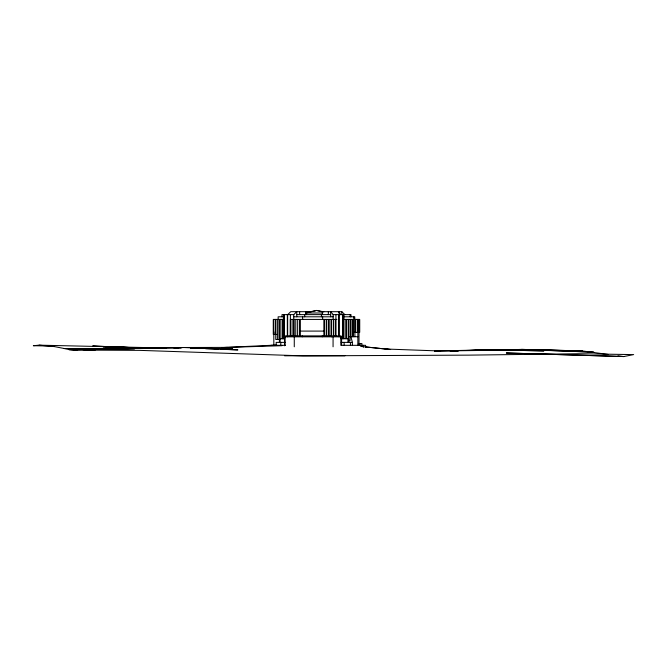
<?xml version="1.0" encoding="UTF-8"?>
<svg xmlns="http://www.w3.org/2000/svg" width="667" height="667" viewBox="0 0 667 667"><rect width="100%" height="100%" fill="white"/><g stroke="black" fill="none" stroke-linecap="round" stroke-linejoin="round"><path stroke-width="1" d="M273.428 334.442L273.428 319.418M292.088 335.751L290.337 335.751L290.345 319.418L336.927 319.418M292.071 335.885L292.104 319.418M287.719 314.616L290.737 311.689L310.238 311.689M281.991 316.8L281.991 314.616L293.755 314.616L296.773 311.689L296.773 316.8M306.295 312.998L316.65 310.447L323.803 311.822M53.969 346.073L33.35 345.723L39.086 345.164L54.402 346.598L73.945 350.417L80.107 349.066L134.692 348.766L119.251 349.183M306.02 312.606L316.65 310.447L322.428 311.839M623.853 356.553L506.386 352.985L623.853 356.553L633.65 354.594L578.114 353.752L468.509 355.136L302.993 355.861L139.478 350.358L84.992 350.108L80.107 349.066M470.694 350.5L482.349 350.367L476.163 350.508M276.705 345.047L222.128 347.565L282.016 345.698M450.183 351.167L458.504 350.817M465.783 350.508L488.894 349.766L543.938 350.892L491.654 349.908M451.959 351.184L458.112 350.95M469.401 350.517L488.894 349.766L434.634 351.075L494.505 350.267M502.868 350.05L521.544 349.391L582.291 350.934L607.929 354.427M73.945 350.417L95.573 349.833M80.19 349.441L68.918 349.675L79.29 349.483M93.522 349.175L184.084 347.532L237.902 349.892L221.252 349.3M95.881 349.166L123.895 348.649L64.124 348.533L126.672 348.733M139.128 348.507L166.133 348.007M174.437 347.849L181.707 347.84M434.634 351.075L440.07 350.992L385.159 348.991L365.633 346.948M503.485 349.908L527.038 349.55L582.291 350.934L565.591 350.642M180.674 347.849L113.215 348.274L162.598 347.874M503.727 350.125L532.625 349.9L593.88 352.184L538.102 349.992L483.458 349.758L487.56 349.833M502.851 350.175L532.625 349.9M227.572 347.399L108.079 347.682L120.552 347.84M502.993 350.233L538.102 349.992M344.847 314.616L341.829 311.689L322.378 311.689L322.378 314.616M322.778 312.998L305.903 312.998L305.903 314.616M296.773 314.616L330.674 314.616M330.674 316.8L330.674 311.689L333.15 314.616L350.984 314.616L350.984 316.8M283.934 316.8L278.147 316.8L278.147 319.418M293.755 316.8L333.15 316.8M343.838 316.8L354.761 316.8L354.761 319.418M283.892 319.418L273.345 319.418L273.345 334.442L277.389 334.442M343.622 319.418L359.655 319.418L359.655 332.374L353.168 332.374M300.358 331.09L324.054 331.09M273.837 331.874L273.837 334.442M333.75 335.751L335.926 335.751L335.926 314.616M349.216 336.735L357.854 336.735M284.726 338.711L280.082 338.711L280.082 342.379M340.862 338.711L348.849 338.711L348.849 342.379M280.282 339.503L275.763 339.503L275.763 319.418M285.559 342.379L276.188 342.379L276.188 345.323M341.204 342.379L352.384 342.379L352.384 345.323M358.362 343.555L361.923 343.555L361.923 346.173M270.927 345.323L285.559 345.323M284.551 355.786L344.956 355.786M39.086 345.164L157.604 347.84M173.187 347.749L178.314 347.84M190.62 348.082L232.675 348.891L191.07 348.032M142.455 347.849L103.085 346.807L113.373 347.165M521.544 349.391L560.463 350.5M116.467 347.274L132.933 347.849M191.079 348.216L199.4 348.516M205.644 348.741L218.134 349.191M136.877 347.84L92.68 346.006L137.069 347.84M385.159 348.991L390.654 349.533L360.68 346.415M617.934 355.878L622.87 356.445M338.369 311.689L340.845 314.616M352.384 342.379L350.925 336.735L350.925 319.418M335.559 319.418L335.576 335.751M333.725 319.418L333.75 335.885M333.358 319.418L333.375 335.885M365.608 347.19L365.608 345.323L340.82 345.323L340.82 336.827M363.382 345.323L363.382 347.19M359.988 343.555L359.988 345.323M359.571 319.418L359.571 332.374M359.013 332.374L359.013 345.323M358.421 319.418L358.421 332.374M358.104 319.418L358.104 332.374M357.854 319.418L357.854 345.323M357.554 319.418L357.554 332.374M355.728 319.418L355.728 332.374M355.211 319.418L355.211 332.374M354.894 319.418L354.894 336.735M353.802 316.8L353.802 319.418M353.168 319.418L353.168 336.735M352.81 319.418L352.81 336.735M350.584 319.418L350.584 336.735M350.442 342.379L350.442 345.323M350.183 314.616L350.183 316.8M350.108 319.418L350.108 340.712L348.583 340.712L348.583 319.418M348.224 319.418L348.224 338.711M347.966 338.711L347.966 342.379M346.465 319.418L346.465 338.711M345.806 319.418L345.806 338.711M344.13 342.379L344.13 345.323M343.955 314.616L343.955 338.711M343.13 314.616L343.13 338.711M342.746 314.616L342.746 338.711M341.829 311.689L341.829 314.616M341.604 345.323L341.604 336.827L284.551 336.827L284.551 345.806M341.095 336.827L341.095 335.885L285.318 335.885L285.318 336.827M339.353 314.616L339.353 336.702M339.094 311.689L339.094 313.64M338.569 314.616L338.569 336.702M333.15 314.616L333.15 319.418M333.066 336.827L333.066 346.807M331.524 319.418L331.524 335.885M331.349 335.885L331.349 336.827M331.032 319.418L331.032 335.885M329.064 319.418L329.064 335.885M328.631 319.418L328.631 335.885M328.339 311.689L328.339 314.616M326.722 319.418L326.722 335.885M326.255 319.418L326.255 335.885M324.32 319.418L324.32 335.885M324.054 319.418L324.054 335.885M322.661 316.8L322.661 319.418M322.211 335.885L322.211 336.827M321.419 314.616L321.419 316.8M306.203 311.689L306.203 314.616M305.594 311.689L305.594 314.616M304.694 314.616L304.694 316.8M302.651 316.8L302.651 319.418M302.218 335.885L302.218 336.827M300.358 319.418L300.358 335.885M299.633 311.689L299.633 314.616M299.483 319.418L299.483 335.885M297.649 319.418L297.607 335.885M295.789 319.418L295.764 335.885M294.272 336.827L294.272 346.807M294.172 335.885L294.172 336.827M293.905 319.418L293.905 335.885M293.755 314.616L293.839 335.885M290.378 314.616L290.378 335.751M287.66 314.616L287.66 336.702M287.327 314.616L287.327 336.702M285.076 336.827L285.076 345.323M284.3 314.616L284.3 338.711M283.767 314.616L283.767 338.711M283.433 314.616L283.433 338.711M282.65 319.418L282.65 338.711M282.466 319.418L282.466 338.711M280.824 319.418L280.865 338.969M280.799 342.379L280.799 345.323M279.39 319.418L279.39 342.271M279.031 319.418L279.089 339.503M277.389 319.418L277.389 339.503M275.521 319.418L275.521 334.442M275.446 319.418L275.446 334.442M273.745 319.418L273.837 345.323"/></g></svg>
